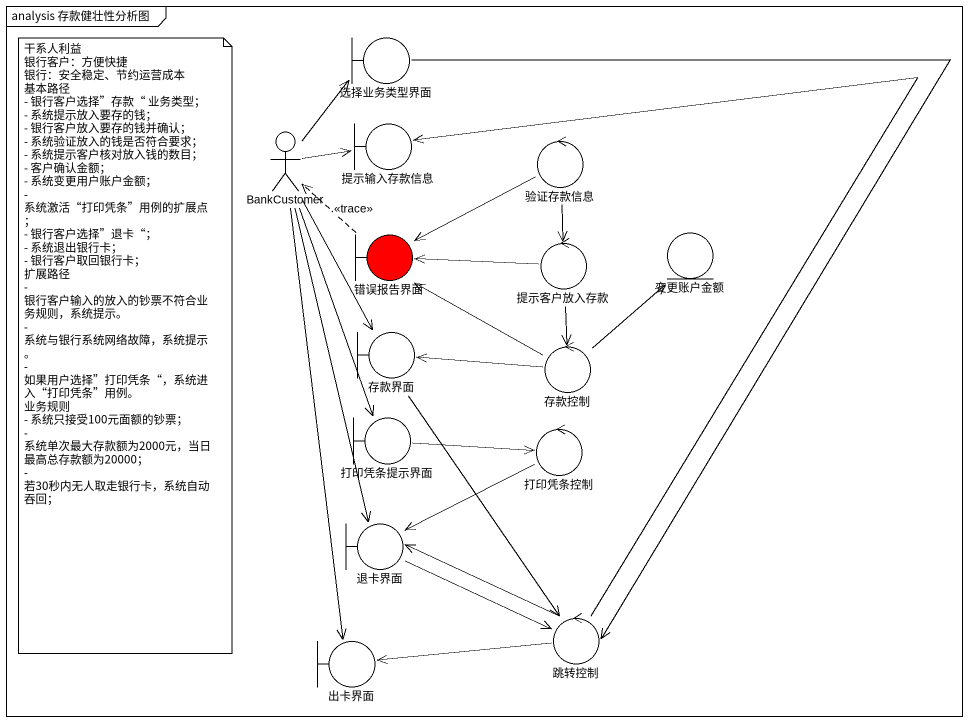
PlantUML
@startuml
mainframe analysis 存款健壮性分析图
boundary 选择业务类型界面
actor BankCustomer
boundary 提示输入存款信息
control 验证存款信息
boundary 错误报告界面 #FF0000
control 提示客户放入存款
entity 变更账户金额
boundary 存款界面
control 存款控制
boundary 打印凭条提示界面
control 打印凭条控制
boundary 退卡界面
control 跳转控制
boundary 出卡界面
选择业务类型界面 --> 跳转控制
BankCustomer -up-> 选择业务类型界面
BankCustomer -right-> 提示输入存款信息
BankCustomer --> 存款界面
BankCustomer --> 打印凭条提示界面
BankCustomer --> 退卡界面
BankCustomer --> 出卡界面
验证存款信息 -left-> 错误报告界面
验证存款信息 --> 提示客户放入存款
错误报告界面 .up.> BankCustomer : <<trace>>
提示客户放入存款 -left-> 错误报告界面
提示客户放入存款 --> 存款控制
存款界面 --> 跳转控制
存款控制 -up-> 错误报告界面
存款控制 -up-> 变更账户金额
存款控制 -left-> 存款界面
打印凭条提示界面 -right-> 打印凭条控制
打印凭条控制 -left-> 退卡界面
退卡界面 -right-> 跳转控制
跳转控制 -up-> 提示输入存款信息
跳转控制 -left-> 退卡界面
跳转控制 -left-> 出卡界面
note as N1
  干系人利益
  银行客户：方便快捷
  银行：安全稳定、节约运营成本
  基本路径
  - 银行客户选择”存款“ 业务类型；
  - 系统提示放入要存的钱；
  - 银行客户放入要存的钱并确认；
  - 系统验证放入的钱是否符合要求；
  - 系统提示客户核对放入钱的数目；
  - 客户确认金额；
  - 系统变更用户账户金额；
  - 系统激活“打印凭条”用例的扩展点；
  - 银行客户选择”退卡“；
  - 系统退出银行卡；
  - 银行客户取回银行卡；
  扩展路径
  - 银行客户输入的放入的钞票不符合业务规则，系统提示。
  - 系统与银行系统网络故障，系统提示。
  - 如果用户选择”打印凭条“，系统进入“打印凭条”用例。
  业务规则
  - 系统只接受100元面额的钞票；
  - 系统单次最大存款额为2000元，当日最高总存款额为20000；
  - 若30秒内无人取走银行卡，系统自动吞回；
end note
@enduml
